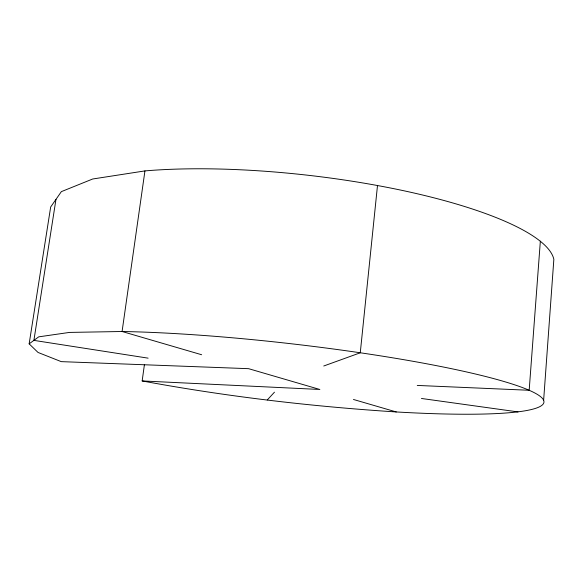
<?xml version="1.0" encoding="UTF-8"?>
<svg xmlns="http://www.w3.org/2000/svg" width="583" height="583" viewBox="0 0 583 583"><rect width="100%" height="100%" fill="white"/><g stroke="black" fill="none" stroke-linecap="round" stroke-linejoin="round"><path stroke-width="0.87" d="M543.648 400.047L553.85 259.362A253.335 60.224 6.6 0 0 405.513 191.122A253.335 60.224 6.6 0 0 144.941 170.906L92.69 178.996L61.361 191.632L50.67 206.987L29.15 343.846L38.033 352.453L61.259 361.635L248.584 368.675L319.856 389.473L142.165 380.939L144.387 364.827M540.346 241.194L529.175 390.267L417.253 385.429M377.493 185.532L360.265 352.795L323.747 366M144.941 170.906L122.08 331.501L69.537 332.412L38.733 336.843L29.15 343.846M55.968 199.386L33.894 340.377L148.111 358.151M267.269 399.953L274.462 392.177M201.652 354.741L122.08 331.501A259.144 29.376 6.5 0 1 503.887 381.471A259.144 29.376 6.5 0 1 396.265 411.948C311.067 406.46 226.117 396.527 142.165 380.939M421.436 398.466L518.003 411.911M353.458 399.472L396.265 411.948"/></g></svg>
